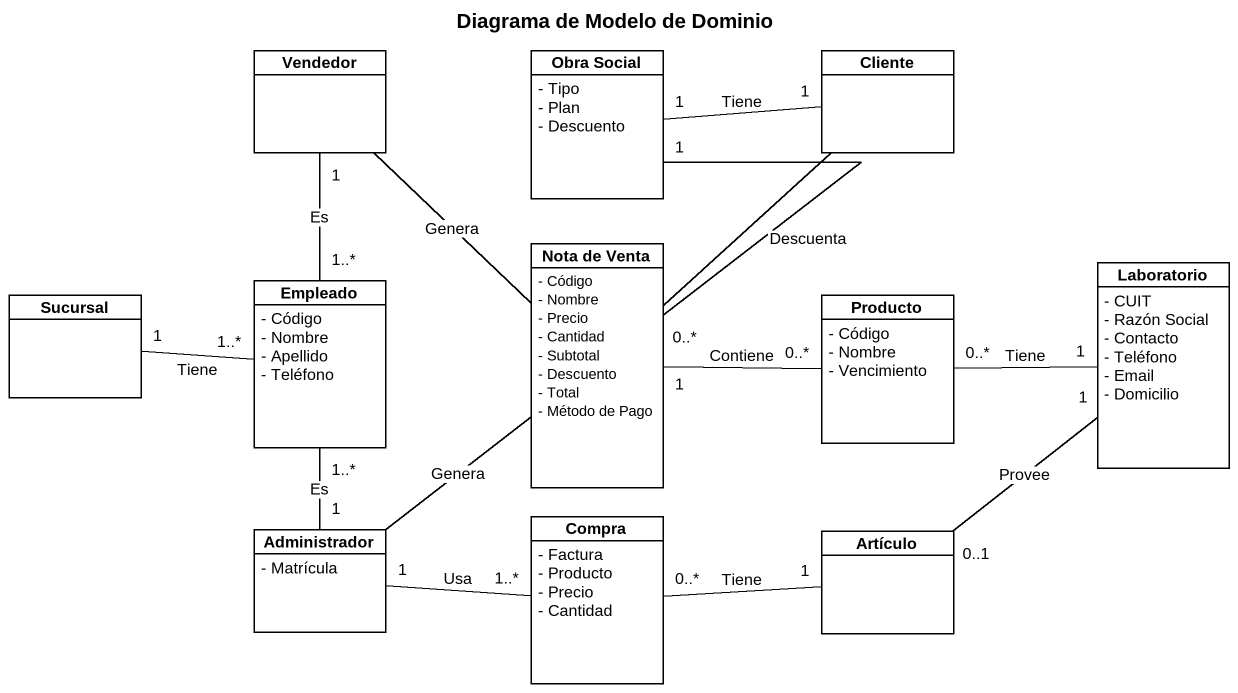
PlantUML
@startuml
title Diagrama de Modelo de Dominio
hide circle
hide empty members
skinparam classAttributeIconSize 0
class Vendedor
class "Obra Social" as Obra_Social {
  - Tipo
  - Plan
  - Descuento
}
class Cliente
class "Nota de Venta" as Nota_de_Venta {
  - Código
  - Nombre
  - Precio
  - Cantidad
  - Subtotal
  - Descuento
  - Total
  - Método de Pago
}
class Laboratorio {
  - CUIT
  - Razón Social
  - Contacto
  - Teléfono
  - Email
  - Domicilio
}
class Sucursal
class Empleado {
  - Código
  - Nombre
  - Apellido
  - Teléfono
}
class Producto {
  - Código
  - Nombre
  - Vencimiento
}
class Administrador {
  - Matrícula
}
class Compra {
  - Factura
  - Producto
  - Precio
  - Cantidad
}
class Artículo
Vendedor -- Nota_de_Venta : Genera
Cliente "1" -left- "1" Obra_Social : Tiene
Nota_de_Venta "0..*" -up- "1" Obra_Social : Descuenta
Nota_de_Venta -up- Cliente
Nota_de_Venta "1" -right- "0..*" Producto : Contiene
Laboratorio "1" -left- "0..*" Producto : Tiene
Sucursal "1" -right- "1..*" Empleado : Tiene
Empleado "1..*" -up- "1" Vendedor : Es
Empleado "1..*" -- "1" Administrador : Es
Administrador -up- Nota_de_Venta : Genera
Administrador "1" -right- "1..*" Compra : Usa
Compra "0..*" -right- "1" Artículo : Tiene
Artículo "0..1" -up- "1" Laboratorio : Provee
@enduml
